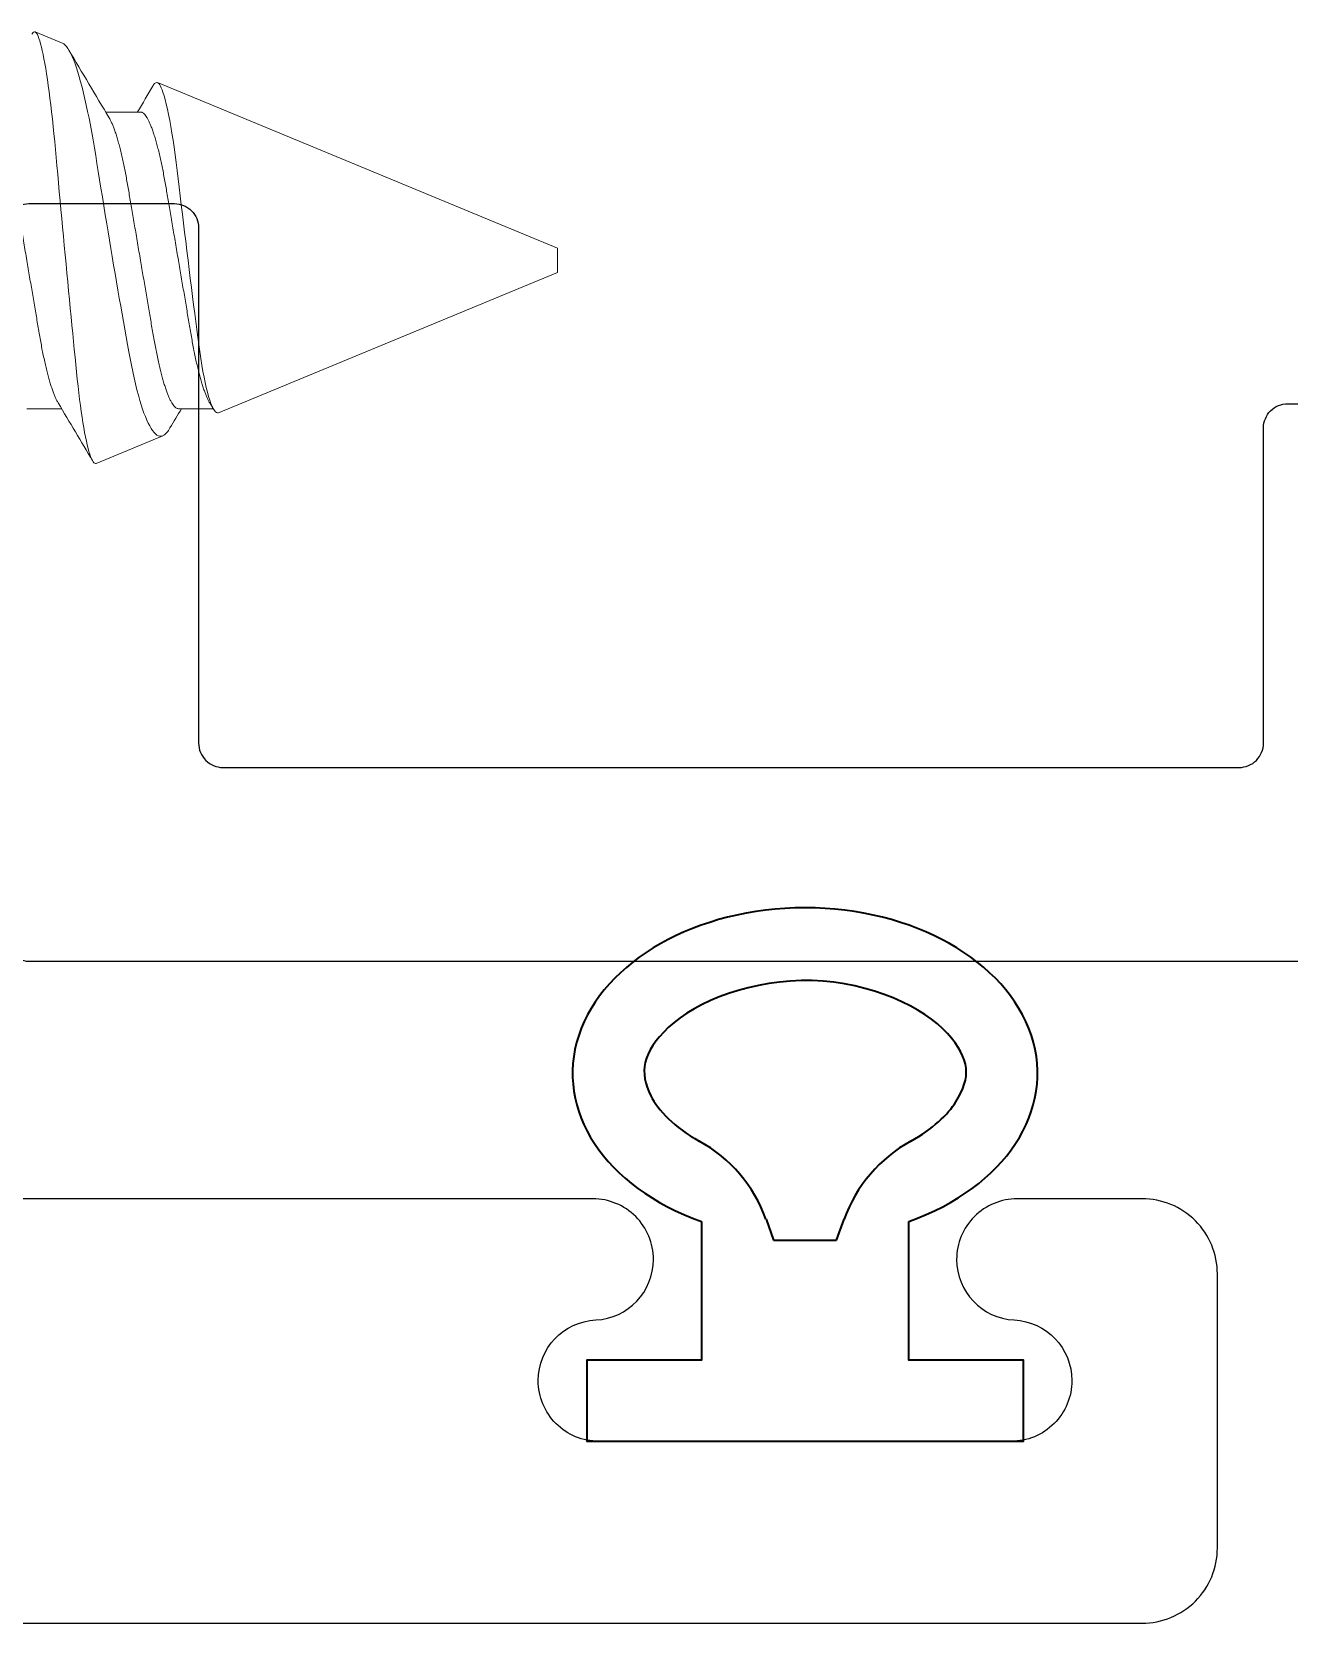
# Model space of a CAD drawing. Extents: x -138 to 168, y -127 to 80.
# Drawn here: x 2.983 to 3.501, y 45.553 to 46.209 of the extents above; entities that cross this region are included whole.
import ezdxf

# ---------------------------------------------------------------- set-up
doc = ezdxf.new("R2010")
doc.units = 0
doc.header["$MEASUREMENT"] = 0
doc.layers.get('0').update_dxf_attribs({"linetype": 'CONTINUOUS'})
for name, color, linetype in [('Ballons', 7, 'CONTINUOUS'), ('FRAME', 1, 'CONTINUOUS'), ('TEXT', 7, 'CONTINUOUS')]:
    doc.layers.add(name, color=color, linetype=linetype)
doc.layers.add('PROFILE NUMBER', color=150, linetype='CONTINUOUS', lineweight=35)

# ---------------------------------------------------------------- blocks, each defined once
blk = doc.blocks.new('no 10 1 in')
at = {"color": 7, "linetype": 'Continuous', "lineweight": 15}
for p, q in [((55.99868, 25.66646), (55.98717, 25.67123)), ((56.20248, 25.58204), (56.03762, 25.65033)), ((56.03061, 25.63821), (56.01625, 25.63821)), ((56.20248, 25.57704), (56.20248, 25.58204)), ((56.20248, 25.57204), (56.20248, 25.57704)), ((56.06283, 25.5142), (56.20248, 25.57204)), ((55.98373, 25.51587), (55.99809, 25.51587)), ((56.04623, 25.51587), (56.06059, 25.51587)), ((56.01239, 25.4933), (56.03975, 25.50464))]:
    blk.add_line(p, q, dxfattribs=at)
at = {"color": 7, "linetype": 'Continuous', "lineweight": 15, "flags": 128}
for points in [[(56.01239, 25.4933), (56.01208, 25.49325), (56.01176, 25.49334), (56.01143, 25.49359), (56.0111, 25.49398), (56.01076, 25.49453), (56.01041, 25.49524), (56.01005, 25.49611), (56.0097, 25.49713), (56.00935, 25.49826), (56.009, 25.49952), (56.00865, 25.50094), (56.0083, 25.50249), (56.00794, 25.50421), (56.00758, 25.50607), (56.00722, 25.50807), (56.00687, 25.51021), (56.00653, 25.51239), (56.00619, 25.5147), (56.00585, 25.51712), (56.00552, 25.51966), (56.00518, 25.52236), (56.00486, 25.52516), (56.00453, 25.52809), (56.00422, 25.53111), (56.00392, 25.5341), (56.00362, 25.53716), (56.00331, 25.54032), (56.00299, 25.54354), (56.00267, 25.54689), (56.00234, 25.55029), (56.002, 25.55377), (56.00166, 25.55729), (56.00132, 25.56087), (56.00097, 25.56447), (56.00062, 25.56813), (56.00027, 25.57181), (55.99992, 25.57558), (55.99956, 25.57936), (55.9992, 25.58318), (55.99884, 25.58698), (55.9985, 25.59067), (55.99816, 25.59433), (55.99782, 25.598), (55.99748, 25.60163), (55.99714, 25.60531), (55.99681, 25.60895), (55.99647, 25.61255), (55.99615, 25.6161), (55.99584, 25.61946), (55.99554, 25.62275), (55.99524, 25.62599), (55.99493, 25.62915), (55.99461, 25.6323), (55.99429, 25.63535), (55.99395, 25.63833), (55.99362, 25.6412), (55.99328, 25.64396), (55.99294, 25.6466), (55.99259, 25.64915), (55.99225, 25.65158), (55.99189, 25.65392), (55.99153, 25.65614), (55.99118, 25.65823), (55.99082, 25.66017), (55.99047, 25.66193), (55.99013, 25.66354), (55.98978, 25.66502), (55.98944, 25.66634), (55.9891, 25.66753), (55.98876, 25.66857), (55.98842, 25.66944), (55.98809, 25.67015), (55.98778, 25.67067), (55.98747, 25.67103), (55.98717, 25.67123), (55.98686, 25.67127), (55.98655, 25.67116), (55.98623, 25.67088), (55.9859, 25.67044), (55.98582, 25.67029)], [(55.99867, 25.66645), (55.99906, 25.66626), (55.99958, 25.66584), (56.00012, 25.66524), (56.00068, 25.66447), (56.00126, 25.6635), (56.00185, 25.66236), (56.00245, 25.66104), (56.00306, 25.65954), (56.00362, 25.65804), (56.00418, 25.6564), (56.00475, 25.65462), (56.00532, 25.65271), (56.00591, 25.65062), (56.0065, 25.6484), (56.00709, 25.64604), (56.00768, 25.64356), (56.00825, 25.64104), (56.00881, 25.63841), (56.00938, 25.63567), (56.00994, 25.63282), (56.01051, 25.62981), (56.01106, 25.62672), (56.01162, 25.6235), (56.01216, 25.62021), (56.01267, 25.61696), (56.0132, 25.61365), (56.01374, 25.61025), (56.0143, 25.60679), (56.01488, 25.6032), (56.01547, 25.59957), (56.01607, 25.59587), (56.01669, 25.59215), (56.01724, 25.58878), (56.01781, 25.5854), (56.01838, 25.58199), (56.01895, 25.57858), (56.01954, 25.57511), (56.02013, 25.57165), (56.02072, 25.56819), (56.02131, 25.56475), (56.02188, 25.56147), (56.02245, 25.55821), (56.02302, 25.55498), (56.02358, 25.5518), (56.02415, 25.54861), (56.02471, 25.54547), (56.02526, 25.54239), (56.02581, 25.53937), (56.02632, 25.53655), (56.02685, 25.53382), (56.02739, 25.53116), (56.02795, 25.5286), (56.02853, 25.52609), (56.02913, 25.52369), (56.02973, 25.5214), (56.03035, 25.51923), (56.03091, 25.51741), (56.03147, 25.51569), (56.03204, 25.51408), (56.03261, 25.51258), (56.0332, 25.51118), (56.03379, 25.5099), (56.03439, 25.50875), (56.03498, 25.50773), (56.03558, 25.50682), (56.03619, 25.50606), (56.03679, 25.50545), (56.03738, 25.50498), (56.03799, 25.50465), (56.03858, 25.50449), (56.03917, 25.50448), (56.03975, 25.50464)], [(56.06283, 25.5142), (56.0624, 25.51412), (56.06196, 25.51426), (56.06152, 25.51459), (56.06105, 25.51515), (56.06057, 25.51592), (56.06009, 25.5169), (56.05963, 25.51804), (56.05916, 25.51937), (56.05869, 25.52088), (56.05821, 25.52262), (56.05773, 25.52455), (56.05726, 25.52666), (56.0568, 25.52887), (56.05635, 25.53125), (56.05591, 25.53377), (56.05547, 25.53651), (56.05504, 25.53939), (56.05462, 25.5424), (56.05421, 25.54543), (56.05381, 25.54857), (56.0534, 25.55179), (56.05296, 25.55518), (56.05252, 25.55864), (56.05208, 25.56216), (56.05161, 25.56582), (56.05115, 25.56953), (56.05068, 25.57327), (56.05021, 25.57714), (56.04973, 25.58102), (56.04925, 25.5849), (56.04879, 25.58867), (56.04834, 25.59243), (56.04789, 25.59615), (56.04744, 25.59993), (56.047, 25.60364), (56.04656, 25.60728), (56.04616, 25.61072), (56.04576, 25.61408), (56.04535, 25.61733), (56.04492, 25.62056), (56.04449, 25.62366), (56.04404, 25.62663), (56.04359, 25.62949), (56.04313, 25.63219), (56.04267, 25.63473), (56.0422, 25.63717), (56.04172, 25.63942), (56.04125, 25.64148), (56.04078, 25.64331), (56.04032, 25.64494), (56.03987, 25.64637), (56.03952, 25.64732), (56.03918, 25.64815), (56.03885, 25.64885), (56.03852, 25.64943), (56.0381, 25.64997), (56.0377, 25.65029), (56.0373, 25.6504), (56.03688, 25.65029), (56.03644, 25.64995), (56.03601, 25.64939), (56.03584, 25.6491)]]:
    blk.add_lwpolyline(points, dxfattribs=at)
at = {"color": 7, "linetype": 'Continuous', "lineweight": 15}
for centre, radius, start, end in [((59.05265, 27.45483), 3.53833, 210.40835, 210.93575), ((53.5644, 27.11374), 2.87282, 329.09511, 329.348), ((53.18977, 23.8351), 3.27286, 30.4626, 30.94858), ((57.83153, 24.44648), 2.07999, 149.06041, 149.31577), ((54.28374, 24.45196), 2.07102, 30.90345, 30.98763), ((56.03567, 25.51137), 0.00787, 301.14739, 333.95966)]:
    blk.add_arc(centre, radius, start, end, dxfattribs=at)
for points, knots in [([(55.96811, 25.63821), (55.96827, 25.6382), (55.96859, 25.63816), (55.9691, 25.63789), (55.96962, 25.63746), (55.97016, 25.63683), (55.97071, 25.63602), (55.97127, 25.63502), (55.97184, 25.63384), (55.97243, 25.63245), (55.97304, 25.63085), (55.97365, 25.62904), (55.97426, 25.62705), (55.97487, 25.62489), (55.97547, 25.62258), (55.97605, 25.62017), (55.97661, 25.61767), (55.97714, 25.61512), (55.97766, 25.61247), (55.97816, 25.60976), (55.97864, 25.60697), (55.97913, 25.60409), (55.97963, 25.60111), (55.98017, 25.59797), (55.98073, 25.59469), (55.98131, 25.59127), (55.98191, 25.58778), (55.98251, 25.58423), (55.98312, 25.58065), (55.98372, 25.5771), (55.98432, 25.5736), (55.9849, 25.57018), (55.98548, 25.56679), (55.98605, 25.56345), (55.98661, 25.56017), (55.98715, 25.55696), (55.98768, 25.55385), (55.9882, 25.55079), (55.98871, 25.54779), (55.98921, 25.54485), (55.98973, 25.54199), (55.99027, 25.53922), (55.99083, 25.53653), (55.9914, 25.534), (55.99197, 25.53162), (55.99254, 25.5294), (55.99312, 25.52732), (55.9937, 25.5254), (55.99429, 25.52363), (55.99487, 25.52204), (55.99546, 25.52062), (55.99604, 25.51938), (55.99645, 25.51859), (55.99666, 25.51826), (55.99668, 25.51824)], [0, 0, 0, 0, 0.018425, 0.037098, 0.055995, 0.075092, 0.094361, 0.113774, 0.1333, 0.152908, 0.173502, 0.194114, 0.214705, 0.235237, 0.255675, 0.275982, 0.295213, 0.314265, 0.333111, 0.351727, 0.370105, 0.388591, 0.407319, 0.426267, 0.446323, 0.466559, 0.486941, 0.507436, 0.528005, 0.548612, 0.568283, 0.587921, 0.607494, 0.626969, 0.646317, 0.665508, 0.684513, 0.703307, 0.722741, 0.74198, 0.761439, 0.781155, 0.801099, 0.821241, 0.840622, 0.860124, 0.879715, 0.899364, 0.919038, 0.938704, 0.95833, 0.977882, 0.998253, 1, 1, 1, 1]), ([(56.01767, 25.63584), (56.01783, 25.63557), (56.01817, 25.63497), (56.01872, 25.63383), (56.01931, 25.63245), (56.01991, 25.63085), (56.02053, 25.62904), (56.02114, 25.62705), (56.02175, 25.62489), (56.02234, 25.62258), (56.02292, 25.62017), (56.02348, 25.61767), (56.02402, 25.61512), (56.02453, 25.61247), (56.02503, 25.60976), (56.02551, 25.60697), (56.026, 25.60409), (56.02651, 25.60111), (56.02704, 25.59797), (56.0276, 25.59469), (56.02819, 25.59127), (56.02878, 25.58778), (56.02938, 25.58423), (56.02999, 25.58065), (56.0306, 25.5771), (56.03119, 25.5736), (56.03178, 25.57018), (56.03235, 25.56679), (56.03292, 25.56345), (56.03348, 25.56017), (56.03403, 25.55696), (56.03456, 25.55385), (56.03508, 25.55079), (56.03559, 25.54779), (56.03609, 25.54485), (56.03661, 25.54199), (56.03715, 25.53922), (56.03771, 25.53653), (56.03827, 25.534), (56.03884, 25.53162), (56.03942, 25.5294), (56.03999, 25.52732), (56.04058, 25.5254), (56.04116, 25.52364), (56.04175, 25.52204), (56.04233, 25.52062), (56.04292, 25.51937), (56.0435, 25.51829), (56.04408, 25.51739), (56.04465, 25.51671), (56.0452, 25.51622), (56.04573, 25.51593), (56.04606, 25.51589), (56.04623, 25.51587)], [0, 0, 0, 0, 0.016551, 0.036076, 0.055684, 0.076279, 0.09689, 0.117481, 0.138014, 0.158452, 0.178759, 0.19799, 0.217041, 0.235888, 0.254503, 0.272882, 0.291368, 0.310096, 0.329043, 0.349099, 0.369335, 0.389718, 0.410212, 0.430781, 0.451388, 0.471059, 0.490697, 0.51027, 0.529746, 0.549094, 0.568285, 0.58729, 0.606083, 0.625518, 0.644756, 0.664216, 0.683932, 0.703876, 0.724018, 0.743399, 0.7629, 0.782492, 0.802141, 0.821815, 0.841481, 0.861106, 0.880659, 0.90103, 0.921251, 0.941289, 0.961112, 0.980691, 1, 1, 1, 1]), ([(56.03061, 25.63821), (56.03077, 25.6382), (56.03109, 25.63816), (56.0316, 25.63789), (56.03212, 25.63746), (56.03266, 25.63683), (56.03321, 25.63602), (56.03377, 25.63502), (56.03434, 25.63384), (56.03493, 25.63245), (56.03554, 25.63085), (56.03615, 25.62904), (56.03676, 25.62705), (56.03737, 25.62489), (56.03797, 25.62258), (56.03855, 25.62017), (56.03911, 25.61767), (56.03964, 25.61512), (56.04016, 25.61247), (56.04066, 25.60976), (56.04114, 25.60697), (56.04163, 25.60409), (56.04213, 25.60111), (56.04267, 25.59797), (56.04323, 25.59469), (56.04381, 25.59127), (56.04441, 25.58778), (56.04501, 25.58423), (56.04562, 25.58065), (56.04622, 25.5771), (56.04682, 25.5736), (56.0474, 25.57018), (56.04798, 25.56679), (56.04855, 25.56345), (56.04911, 25.56017), (56.04965, 25.55696), (56.05018, 25.55385), (56.0507, 25.55079), (56.05121, 25.54779), (56.05171, 25.54485), (56.05224, 25.54199), (56.05277, 25.53922), (56.05333, 25.53653), (56.0539, 25.534), (56.05447, 25.53162), (56.05504, 25.5294), (56.05562, 25.52732), (56.0562, 25.5254), (56.05679, 25.52363), (56.05737, 25.52204), (56.05796, 25.52062), (56.05854, 25.51938), (56.05895, 25.51859), (56.05916, 25.51826), (56.05918, 25.51824)], [0, 0, 0, 0, 0.018425, 0.037098, 0.055995, 0.075092, 0.094361, 0.113774, 0.1333, 0.152908, 0.173502, 0.194114, 0.214705, 0.235238, 0.255676, 0.275983, 0.295213, 0.314265, 0.333111, 0.351727, 0.370105, 0.388591, 0.40732, 0.426267, 0.446323, 0.466559, 0.486942, 0.507436, 0.528005, 0.548612, 0.568283, 0.587921, 0.607494, 0.62697, 0.646318, 0.665508, 0.684514, 0.703307, 0.722742, 0.74198, 0.76144, 0.781155, 0.8011, 0.821242, 0.840623, 0.860124, 0.879716, 0.899365, 0.919039, 0.938705, 0.95833, 0.977883, 0.998254, 1, 1, 1, 1])]:
    blk.add_open_spline(points, degree=3, knots=knots, dxfattribs=at)
blk = doc.blocks.new('*U128')
at = {"layer": 'PROFILE NUMBER', "color": 5}
for p, q in [((-0.01609, 0.09158), (-0.013, 0.083)), ((0.013, 0.083), (0.01608, 0.09154)), ((-0.013, 0.083), (0.013, 0.083))]:
    blk.add_line(p, q, dxfattribs=at)
blk.add_lwpolyline([(-0.04275, 0.09065), (-0.04275, 0.0335), (-0.09, 0.0335), (-0.09, 0), (0.09, 0), (0.09, 0.0335), (0.04275, 0.0335), (0.04275, 0.09065)], dxfattribs=at)
for centre, start, end in [((-0.07254, 0.07123), 19.82892, 61.17501), ((0.07253, 0.07121), 118.76326, 160.19447)]:
    blk.add_arc(centre, 0.06, start, end, dxfattribs=at)
blk.add_ellipse((0, 0.15174), major_axis=(-0.09585, 0), ratio=0.712114, start_param=2.033109, end_param=7.391692, dxfattribs=at)
blk.add_open_spline([(0.04366, 0.12381), (0.05257, 0.1287), (0.05894, 0.13472), (0.06853, 0.15026), (0.06813, 0.15744), (0.04932, 0.17884), (0.02704, 0.18929), (-0.02121, 0.19063), (-0.04508, 0.18148), (-0.06741, 0.15999), (-0.06836, 0.15226), (-0.06067, 0.13657), (-0.05385, 0.12943), (-0.04361, 0.1238)], degree=3, knots=[2.2211, 2.2211, 2.2211, 2.2211, 2.727733, 2.727733, 3.7005, 3.7005, 4.673268, 4.673268, 5.646035, 5.646035, 6.618803, 6.618803, 7.203997, 7.203997, 7.203997, 7.203997], dxfattribs=at)
blk = doc.blocks.new('3809 BLOCK FRAME')
blk.add_lwpolyline([(0, 0), (0, 1.423, 0.414214), (-0.031, 1.454), (-0.144, 1.454, 0.414214), (-0.175, 1.423), (-0.175, 1.3715, 0.414214), (-0.15, 1.3465), (-0.15, 1.3465, 0.399638), (-0.12503, 1.37025, -0.399638), (-0.10006, 1.394), (-0.1, 1.394, -0.414214), (-0.075, 1.369), (-0.075, 1.199, -0.414214), (-0.1, 1.174), (-0.10006, 1.174, -0.399638), (-0.12503, 1.19775, 0.399638), (-0.15, 1.2215, 0.414214), (-0.175, 1.1965), (-0.175, 0.464, -0.414214)], format="xyb")

msp = doc.modelspace()

# ---------------------------------------------------------------- linework, layer by layer
at = {"layer": 'FRAME'}
msp.add_lwpolyline([(4.8935, 45.82584), (2.9815, 45.82584, -0.414214), (2.9715, 45.83584), (2.9715, 46.12834, -0.414214), (2.9815, 46.13834), (3.0415, 46.13834, -0.414214), (3.0515, 46.12834), (3.0515, 45.91584, 0.414214), (3.0615, 45.90584), (3.4805, 45.90584, 0.414214), (3.4905, 45.91584), (3.4905, 46.04584, -0.414214), (3.5005, 46.05584), (3.5955, 46.05584, -1)], format="xyb", dxfattribs=at)

# ---------------------------------------------------------------- block references
at = {"layer": 'Ballons'}
msp.add_blockref('no 10 1 in', (-53.00307, 20.53792), dxfattribs=at)
at = {"layer": 'FRAME', "rotation": 269.9999999999998}
msp.add_blockref('3809 BLOCK FRAME', (2.0175, 45.55297), dxfattribs=at)
at = {"layer": 'TEXT'}
msp.add_blockref('*U128', (3.3015, 45.62797), dxfattribs=at)

doc.saveas('drawing.dxf')
